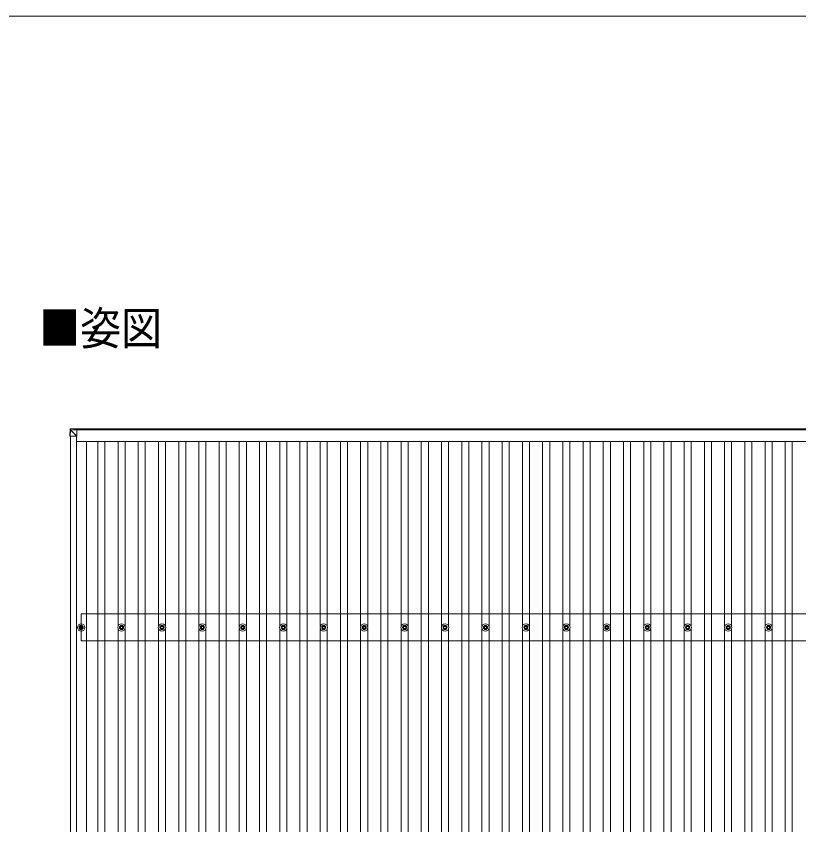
# Model space of a CAD drawing. Units: millimetres at full size, sheet at 1:50; details may follow other scales. Extents: x -14053 to 14053, y -9700 to 9700.
# Drawn here: x -8399 to -4528, y 5698 to 9700 of the extents above; entities that cross this region are included whole.
import ezdxf
from ezdxf.enums import TextEntityAlignment as Align

# ---------------------------------------------------------------- set-up
doc = ezdxf.new("R2010")
doc.units = ezdxf.units.MM
doc.header["$LTSCALE"] = 50
for name, color, linetype, lineweight in [('1-0', 4, 'Continuous', 9), ('1-1', 2, 'Continuous', 9), ('1-2', 134, 'Continuous', 9), ('1-3', 5, 'Continuous', 5), ('1-4', 6, 'Continuous', 9), ('F-0', 7, 'Continuous', 9)]:
    doc.layers.add(name, color=color, linetype=linetype, lineweight=lineweight)
doc.styles.add('ＭＳ ゴシック', font='')
doc.styles.get('ＭＳ ゴシック').set_extended_font_data('MS Gothic')

msp = doc.modelspace()

# ---------------------------------------------------------------- linework, layer by layer
at = {"layer": '1-1'}
for p, q in [((-8098.89, 7657.82), (-2056.68, 7657.82)), ((-2056.68, 7653.22), (-8098.89, 7653.22)), ((-8129.37, 1730.26), (-8129.37, 7621.64)), ((-8100.37, 1730.21), (-8100.37, 7621.59)), ((-8100.37, 7594.39), (-2054.37, 7594.39)), ((-2077.37, 6741.79), (-8077.37, 6741.79)), ((-8077.37, 6607.79), (-8077.37, 6741.79)), ((-2077.37, 6607.79), (-8077.37, 6607.79))]:
    msp.add_line(p, q, dxfattribs=at)
at = {"layer": '1-2'}
for p, q in [((-8050.87, 7594.39), (-8050.87, 1754.95)), ((-7994.87, 1754.95), (-7994.87, 7594.39)), ((-7959.87, 1754.95), (-7959.87, 7594.39)), ((-7894.87, 6679.97), (-7894.87, 7594.39)), ((-7859.87, 6679.97), (-7859.87, 7594.39)), ((-7794.87, 1754.95), (-7794.87, 7594.39)), ((-7794.87, 1754.95), (-7794.87, 7594.39)), ((-7759.87, 1754.95), (-7759.87, 7594.39)), ((-7759.87, 1754.95), (-7759.87, 7594.39)), ((-7694.87, 6679.97), (-7694.87, 7594.39)), ((-7694.87, 6679.97), (-7694.87, 7594.39)), ((-7659.87, 6679.97), (-7659.87, 7594.39)), ((-7659.87, 6679.97), (-7659.87, 7594.39)), ((-7594.87, 1754.95), (-7594.87, 7594.39)), ((-7594.87, 1754.95), (-7594.87, 7594.39)), ((-7559.87, 1754.95), (-7559.87, 7594.39)), ((-7559.87, 1754.95), (-7559.87, 7594.39)), ((-7494.87, 6679.97), (-7494.87, 7594.39)), ((-7494.87, 6679.97), (-7494.87, 7594.39)), ((-7459.87, 6679.97), (-7459.87, 7594.39)), ((-7459.87, 6679.97), (-7459.87, 7594.39)), ((-7394.87, 1754.95), (-7394.87, 7594.39)), ((-7394.87, 1754.95), (-7394.87, 7594.39)), ((-7394.87, 1754.95), (-7394.87, 7594.39)), ((-7359.87, 1754.95), (-7359.87, 7594.39)), ((-7359.87, 1754.95), (-7359.87, 7594.39)), ((-7359.87, 1754.95), (-7359.87, 7594.39)), ((-7294.87, 6679.97), (-7294.87, 7594.39)), ((-7294.87, 6679.97), (-7294.87, 7594.39)), ((-7294.87, 6679.97), (-7294.87, 7594.39)), ((-7259.87, 6679.97), (-7259.87, 7594.39)), ((-7259.87, 6679.97), (-7259.87, 7594.39)), ((-7259.87, 6679.97), (-7259.87, 7594.39)), ((-7194.87, 1754.95), (-7194.87, 7594.39)), ((-7194.87, 1754.95), (-7194.87, 7594.39)), ((-7159.87, 1754.95), (-7159.87, 7594.39)), ((-7159.87, 1754.95), (-7159.87, 7594.39)), ((-7094.87, 6679.97), (-7094.87, 7594.39)), ((-7094.87, 6679.97), (-7094.87, 7594.39)), ((-7059.87, 6679.97), (-7059.87, 7594.39)), ((-7059.87, 6679.97), (-7059.87, 7594.39)), ((-6994.87, 1754.95), (-6994.87, 7594.39)), ((-6959.87, 1754.95), (-6959.87, 7594.39)), ((-6894.87, 6679.97), (-6894.87, 7594.39)), ((-6859.87, 6679.97), (-6859.87, 7594.39)), ((-6794.87, 1754.95), (-6794.87, 7594.39)), ((-6759.87, 1754.95), (-6759.87, 7594.39)), ((-6759.87, 1754.95), (-6759.87, 7594.39)), ((-6759.87, 1754.95), (-6759.87, 7594.39)), ((-6694.87, 6679.97), (-6694.87, 7594.39)), ((-6694.87, 6679.97), (-6694.87, 7594.39)), ((-6694.87, 6679.97), (-6694.87, 7594.39)), ((-6659.87, 6679.97), (-6659.87, 7594.39)), ((-6659.87, 6679.97), (-6659.87, 7594.39)), ((-6659.87, 6679.97), (-6659.87, 7594.39)), ((-6594.87, 1754.95), (-6594.87, 7594.39)), ((-6594.87, 1754.95), (-6594.87, 7594.39)), ((-6559.87, 1754.95), (-6559.87, 7594.39)), ((-6559.87, 1754.95), (-6559.87, 7594.39)), ((-6494.87, 6679.97), (-6494.87, 7594.39)), ((-6494.87, 6679.97), (-6494.87, 7594.39)), ((-6459.87, 6679.97), (-6459.87, 7594.39)), ((-6459.87, 6679.97), (-6459.87, 7594.39)), ((-6394.87, 1754.95), (-6394.87, 7594.39)), ((-6359.87, 1754.95), (-6359.87, 7594.39)), ((-6294.87, 6679.97), (-6294.87, 7594.39)), ((-6259.87, 6679.97), (-6259.87, 7594.39)), ((-6194.87, 1754.95), (-6194.87, 7594.39)), ((-6159.87, 1754.95), (-6159.87, 7594.39)), ((-6094.87, 6679.97), (-6094.87, 7594.39)), ((-6059.87, 6679.97), (-6059.87, 7594.39)), ((-5994.87, 1754.95), (-5994.87, 7594.39)), ((-5959.87, 1754.95), (-5959.87, 7594.39)), ((-5894.87, 6679.97), (-5894.87, 7594.39)), ((-5859.87, 6679.97), (-5859.87, 7594.39)), ((-5794.87, 1754.95), (-5794.87, 7594.39)), ((-5759.87, 1754.95), (-5759.87, 7594.39)), ((-5694.87, 6679.97), (-5694.87, 7594.39)), ((-5659.87, 6679.97), (-5659.87, 7594.39)), ((-5594.87, 1754.95), (-5594.87, 7594.39)), ((-5559.87, 1754.95), (-5559.87, 7594.39)), ((-5494.87, 6679.97), (-5494.87, 7594.39)), ((-5459.87, 6679.97), (-5459.87, 7594.39)), ((-5394.87, 1754.95), (-5394.87, 7594.39)), ((-5359.87, 1754.95), (-5359.87, 7594.39)), ((-5294.87, 6679.97), (-5294.87, 7594.39)), ((-5259.87, 6679.97), (-5259.87, 7594.39)), ((-5194.87, 1754.95), (-5194.87, 7594.39)), ((-5159.87, 1754.95), (-5159.87, 7594.39)), ((-5094.87, 6679.97), (-5094.87, 7594.39)), ((-5059.87, 6679.97), (-5059.87, 7594.39)), ((-4994.87, 1754.95), (-4994.87, 7594.39)), ((-4959.87, 1754.95), (-4959.87, 7594.39)), ((-4894.87, 6679.97), (-4894.87, 7594.39)), ((-4859.87, 6679.97), (-4859.87, 7594.39)), ((-4794.87, 1754.95), (-4794.87, 7594.39)), ((-4759.87, 1754.95), (-4759.87, 7594.39)), ((-4694.87, 6679.97), (-4694.87, 7594.39)), ((-4659.87, 6679.97), (-4659.87, 7594.39)), ((-4594.87, 1754.95), (-4594.87, 7594.39)), ((-4559.87, 1754.95), (-4559.87, 7594.39)), ((-7894.87, 2679.97), (-7894.87, 6669.61)), ((-7859.87, 2679.97), (-7859.87, 6669.61)), ((-7694.87, 2679.97), (-7694.87, 6669.61)), ((-7694.87, 2679.97), (-7694.87, 6669.61)), ((-7659.87, 2679.97), (-7659.87, 6669.61)), ((-7659.87, 2679.97), (-7659.87, 6669.61)), ((-7494.87, 2679.97), (-7494.87, 6669.61)), ((-7494.87, 2679.97), (-7494.87, 6669.61)), ((-7459.87, 2679.97), (-7459.87, 6669.61)), ((-7459.87, 2679.97), (-7459.87, 6669.61)), ((-7294.87, 2679.97), (-7294.87, 6669.61)), ((-7294.87, 2679.97), (-7294.87, 6669.61)), ((-7294.87, 2679.97), (-7294.87, 6669.61)), ((-7259.87, 2679.97), (-7259.87, 6669.61)), ((-7259.87, 2679.97), (-7259.87, 6669.61)), ((-7259.87, 2679.97), (-7259.87, 6669.61)), ((-7094.87, 2679.97), (-7094.87, 6669.61)), ((-7094.87, 2679.97), (-7094.87, 6669.61)), ((-7059.87, 2679.97), (-7059.87, 6669.61)), ((-7059.87, 2679.97), (-7059.87, 6669.61)), ((-6894.87, 2679.97), (-6894.87, 6669.61)), ((-6859.87, 2679.97), (-6859.87, 6669.61)), ((-6694.87, 2679.97), (-6694.87, 6669.61)), ((-6694.87, 2679.97), (-6694.87, 6669.61)), ((-6694.87, 2679.97), (-6694.87, 6669.61)), ((-6659.87, 2679.97), (-6659.87, 6669.61)), ((-6659.87, 2679.97), (-6659.87, 6669.61)), ((-6659.87, 2679.97), (-6659.87, 6669.61)), ((-6494.87, 2679.97), (-6494.87, 6669.61)), ((-6494.87, 2679.97), (-6494.87, 6669.61)), ((-6459.87, 2679.97), (-6459.87, 6669.61)), ((-6459.87, 2679.97), (-6459.87, 6669.61)), ((-6294.87, 2679.97), (-6294.87, 6669.61)), ((-6259.87, 2679.97), (-6259.87, 6669.61)), ((-6094.87, 2679.97), (-6094.87, 6669.61)), ((-6059.87, 2679.97), (-6059.87, 6669.61)), ((-5894.87, 2679.97), (-5894.87, 6669.61)), ((-5859.87, 2679.97), (-5859.87, 6669.61)), ((-5694.87, 2679.97), (-5694.87, 6669.61)), ((-5659.87, 2679.97), (-5659.87, 6669.61)), ((-5494.87, 2679.97), (-5494.87, 6669.61)), ((-5459.87, 2679.97), (-5459.87, 6669.61)), ((-5294.87, 2679.97), (-5294.87, 6669.61)), ((-5259.87, 2679.97), (-5259.87, 6669.61)), ((-5094.87, 2679.97), (-5094.87, 6669.61)), ((-5059.87, 2679.97), (-5059.87, 6669.61)), ((-4894.87, 2679.97), (-4894.87, 6669.61)), ((-4859.87, 2679.97), (-4859.87, 6669.61)), ((-4694.87, 2679.97), (-4694.87, 6669.61)), ((-4659.87, 2679.97), (-4659.87, 6669.61))]:
    msp.add_line(p, q, dxfattribs=at)
at = {"layer": '1-3'}
for p, q in [((-8079.12, 6684.79), (-8079.12, 6680.37)), ((-8075.62, 6684.79), (-8075.62, 6680.37)), ((-7879.12, 6684.79), (-7879.12, 6680.37)), ((-7875.62, 6684.79), (-7875.62, 6680.37)), ((-7679.12, 6684.79), (-7679.12, 6680.37)), ((-7679.12, 6684.79), (-7679.12, 6680.37)), ((-7675.62, 6684.79), (-7675.62, 6680.37)), ((-7675.62, 6684.79), (-7675.62, 6680.37)), ((-7479.12, 6684.79), (-7479.12, 6680.37)), ((-7479.12, 6684.79), (-7479.12, 6680.37)), ((-7475.62, 6684.79), (-7475.62, 6680.37)), ((-7475.62, 6684.79), (-7475.62, 6680.37)), ((-7279.12, 6684.79), (-7279.12, 6680.37)), ((-7279.12, 6684.79), (-7279.12, 6680.37)), ((-7279.12, 6684.79), (-7279.12, 6680.37)), ((-7275.62, 6684.79), (-7275.62, 6680.37)), ((-7275.62, 6684.79), (-7275.62, 6680.37)), ((-7275.62, 6684.79), (-7275.62, 6680.37)), ((-7079.12, 6684.79), (-7079.12, 6680.37)), ((-7079.12, 6684.79), (-7079.12, 6680.37)), ((-7075.62, 6684.79), (-7075.62, 6680.37)), ((-7075.62, 6684.79), (-7075.62, 6680.37)), ((-6879.12, 6684.79), (-6879.12, 6680.37)), ((-6875.62, 6684.79), (-6875.62, 6680.37)), ((-6679.12, 6684.79), (-6679.12, 6680.37)), ((-6679.12, 6684.79), (-6679.12, 6680.37)), ((-6679.12, 6684.79), (-6679.12, 6680.37)), ((-6675.62, 6684.79), (-6675.62, 6680.37)), ((-6675.62, 6684.79), (-6675.62, 6680.37)), ((-6675.62, 6684.79), (-6675.62, 6680.37)), ((-6479.12, 6684.79), (-6479.12, 6680.37)), ((-6479.12, 6684.79), (-6479.12, 6680.37)), ((-6475.62, 6684.79), (-6475.62, 6680.37)), ((-6475.62, 6684.79), (-6475.62, 6680.37)), ((-6279.12, 6684.79), (-6279.12, 6680.37)), ((-6275.62, 6684.79), (-6275.62, 6680.37)), ((-6079.12, 6684.79), (-6079.12, 6680.37)), ((-6075.62, 6684.79), (-6075.62, 6680.37)), ((-5879.12, 6684.79), (-5879.12, 6680.37)), ((-5875.62, 6684.79), (-5875.62, 6680.37)), ((-5679.12, 6684.79), (-5679.12, 6680.37)), ((-5675.62, 6684.79), (-5675.62, 6680.37)), ((-5479.12, 6684.79), (-5479.12, 6680.37)), ((-5475.62, 6684.79), (-5475.62, 6680.37)), ((-5279.12, 6684.79), (-5279.12, 6680.37)), ((-5275.62, 6684.79), (-5275.62, 6680.37)), ((-5079.12, 6684.79), (-5079.12, 6680.37)), ((-5075.62, 6684.79), (-5075.62, 6680.37)), ((-4879.12, 6684.79), (-4879.12, 6680.37)), ((-4875.62, 6684.79), (-4875.62, 6680.37)), ((-4679.12, 6684.79), (-4679.12, 6680.37)), ((-4675.62, 6684.79), (-4675.62, 6680.37)), ((-8087.37, 6676.54), (-8082.95, 6676.54)), ((-8087.37, 6673.04), (-8082.95, 6673.04)), ((-8079.12, 6669.21), (-8079.12, 6664.79)), ((-8075.62, 6669.21), (-8075.62, 6664.79)), ((-8071.79, 6676.54), (-8067.37, 6676.54)), ((-8071.79, 6673.04), (-8067.37, 6673.04)), ((-7887.37, 6676.54), (-7882.95, 6676.54)), ((-7887.37, 6673.04), (-7882.95, 6673.04)), ((-7879.12, 6669.21), (-7879.12, 6664.79)), ((-7875.62, 6669.21), (-7875.62, 6664.79)), ((-7871.79, 6676.54), (-7867.37, 6676.54)), ((-7871.79, 6673.04), (-7867.37, 6673.04)), ((-7687.37, 6676.54), (-7682.95, 6676.54)), ((-7687.37, 6676.54), (-7682.95, 6676.54)), ((-7687.37, 6673.04), (-7682.95, 6673.04)), ((-7687.37, 6673.04), (-7682.95, 6673.04)), ((-7679.12, 6669.21), (-7679.12, 6664.79)), ((-7679.12, 6669.21), (-7679.12, 6664.79)), ((-7675.62, 6669.21), (-7675.62, 6664.79)), ((-7675.62, 6669.21), (-7675.62, 6664.79)), ((-7671.79, 6676.54), (-7667.37, 6676.54)), ((-7671.79, 6676.54), (-7667.37, 6676.54)), ((-7671.79, 6673.04), (-7667.37, 6673.04)), ((-7671.79, 6673.04), (-7667.37, 6673.04)), ((-7487.37, 6676.54), (-7482.95, 6676.54)), ((-7487.37, 6676.54), (-7482.95, 6676.54)), ((-7487.37, 6673.04), (-7482.95, 6673.04)), ((-7487.37, 6673.04), (-7482.95, 6673.04)), ((-7479.12, 6669.21), (-7479.12, 6664.79)), ((-7479.12, 6669.21), (-7479.12, 6664.79)), ((-7475.62, 6669.21), (-7475.62, 6664.79)), ((-7475.62, 6669.21), (-7475.62, 6664.79)), ((-7471.79, 6676.54), (-7467.37, 6676.54)), ((-7471.79, 6676.54), (-7467.37, 6676.54)), ((-7471.79, 6673.04), (-7467.37, 6673.04)), ((-7471.79, 6673.04), (-7467.37, 6673.04)), ((-7287.37, 6676.54), (-7282.95, 6676.54)), ((-7287.37, 6676.54), (-7282.95, 6676.54)), ((-7287.37, 6676.54), (-7282.95, 6676.54)), ((-7287.37, 6673.04), (-7282.95, 6673.04)), ((-7287.37, 6673.04), (-7282.95, 6673.04)), ((-7287.37, 6673.04), (-7282.95, 6673.04)), ((-7279.12, 6669.21), (-7279.12, 6664.79)), ((-7279.12, 6669.21), (-7279.12, 6664.79)), ((-7279.12, 6669.21), (-7279.12, 6664.79)), ((-7275.62, 6669.21), (-7275.62, 6664.79)), ((-7275.62, 6669.21), (-7275.62, 6664.79)), ((-7275.62, 6669.21), (-7275.62, 6664.79)), ((-7271.79, 6676.54), (-7267.37, 6676.54)), ((-7271.79, 6676.54), (-7267.37, 6676.54)), ((-7271.79, 6676.54), (-7267.37, 6676.54)), ((-7271.79, 6673.04), (-7267.37, 6673.04)), ((-7271.79, 6673.04), (-7267.37, 6673.04)), ((-7271.79, 6673.04), (-7267.37, 6673.04)), ((-7087.37, 6676.54), (-7082.95, 6676.54)), ((-7087.37, 6676.54), (-7082.95, 6676.54)), ((-7087.37, 6673.04), (-7082.95, 6673.04)), ((-7087.37, 6673.04), (-7082.95, 6673.04)), ((-7079.12, 6669.21), (-7079.12, 6664.79)), ((-7079.12, 6669.21), (-7079.12, 6664.79)), ((-7075.62, 6669.21), (-7075.62, 6664.79)), ((-7075.62, 6669.21), (-7075.62, 6664.79)), ((-7071.79, 6676.54), (-7067.37, 6676.54)), ((-7071.79, 6676.54), (-7067.37, 6676.54)), ((-7071.79, 6673.04), (-7067.37, 6673.04)), ((-7071.79, 6673.04), (-7067.37, 6673.04)), ((-6887.37, 6676.54), (-6882.95, 6676.54)), ((-6887.37, 6673.04), (-6882.95, 6673.04)), ((-6879.12, 6669.21), (-6879.12, 6664.79)), ((-6875.62, 6669.21), (-6875.62, 6664.79)), ((-6871.79, 6676.54), (-6867.37, 6676.54)), ((-6871.79, 6673.04), (-6867.37, 6673.04)), ((-6687.37, 6676.54), (-6682.95, 6676.54)), ((-6687.37, 6676.54), (-6682.95, 6676.54)), ((-6687.37, 6676.54), (-6682.95, 6676.54)), ((-6687.37, 6673.04), (-6682.95, 6673.04)), ((-6687.37, 6673.04), (-6682.95, 6673.04)), ((-6687.37, 6673.04), (-6682.95, 6673.04)), ((-6679.12, 6669.21), (-6679.12, 6664.79)), ((-6679.12, 6669.21), (-6679.12, 6664.79)), ((-6679.12, 6669.21), (-6679.12, 6664.79)), ((-6675.62, 6669.21), (-6675.62, 6664.79)), ((-6675.62, 6669.21), (-6675.62, 6664.79)), ((-6675.62, 6669.21), (-6675.62, 6664.79)), ((-6671.79, 6676.54), (-6667.37, 6676.54)), ((-6671.79, 6676.54), (-6667.37, 6676.54)), ((-6671.79, 6676.54), (-6667.37, 6676.54)), ((-6671.79, 6673.04), (-6667.37, 6673.04)), ((-6671.79, 6673.04), (-6667.37, 6673.04)), ((-6671.79, 6673.04), (-6667.37, 6673.04)), ((-6487.37, 6676.54), (-6482.95, 6676.54)), ((-6487.37, 6676.54), (-6482.95, 6676.54)), ((-6487.37, 6673.04), (-6482.95, 6673.04)), ((-6487.37, 6673.04), (-6482.95, 6673.04)), ((-6479.12, 6669.21), (-6479.12, 6664.79)), ((-6479.12, 6669.21), (-6479.12, 6664.79)), ((-6475.62, 6669.21), (-6475.62, 6664.79)), ((-6475.62, 6669.21), (-6475.62, 6664.79)), ((-6471.79, 6676.54), (-6467.37, 6676.54)), ((-6471.79, 6676.54), (-6467.37, 6676.54)), ((-6471.79, 6673.04), (-6467.37, 6673.04)), ((-6471.79, 6673.04), (-6467.37, 6673.04)), ((-6287.37, 6676.54), (-6282.95, 6676.54)), ((-6287.37, 6673.04), (-6282.95, 6673.04)), ((-6279.12, 6669.21), (-6279.12, 6664.79)), ((-6275.62, 6669.21), (-6275.62, 6664.79)), ((-6271.79, 6676.54), (-6267.37, 6676.54)), ((-6271.79, 6673.04), (-6267.37, 6673.04)), ((-6087.37, 6676.54), (-6082.95, 6676.54)), ((-6087.37, 6673.04), (-6082.95, 6673.04)), ((-6079.12, 6669.21), (-6079.12, 6664.79)), ((-6075.62, 6669.21), (-6075.62, 6664.79)), ((-6071.79, 6676.54), (-6067.37, 6676.54)), ((-6071.79, 6673.04), (-6067.37, 6673.04)), ((-5887.37, 6676.54), (-5882.95, 6676.54)), ((-5887.37, 6673.04), (-5882.95, 6673.04)), ((-5879.12, 6669.21), (-5879.12, 6664.79)), ((-5875.62, 6669.21), (-5875.62, 6664.79)), ((-5871.79, 6676.54), (-5867.37, 6676.54)), ((-5871.79, 6673.04), (-5867.37, 6673.04)), ((-5687.37, 6676.54), (-5682.95, 6676.54)), ((-5687.37, 6673.04), (-5682.95, 6673.04)), ((-5679.12, 6669.21), (-5679.12, 6664.79)), ((-5675.62, 6669.21), (-5675.62, 6664.79)), ((-5671.79, 6676.54), (-5667.37, 6676.54)), ((-5671.79, 6673.04), (-5667.37, 6673.04)), ((-5487.37, 6676.54), (-5482.95, 6676.54)), ((-5487.37, 6673.04), (-5482.95, 6673.04)), ((-5479.12, 6669.21), (-5479.12, 6664.79)), ((-5475.62, 6669.21), (-5475.62, 6664.79)), ((-5471.79, 6676.54), (-5467.37, 6676.54)), ((-5471.79, 6673.04), (-5467.37, 6673.04)), ((-5287.37, 6676.54), (-5282.95, 6676.54)), ((-5287.37, 6673.04), (-5282.95, 6673.04)), ((-5279.12, 6669.21), (-5279.12, 6664.79)), ((-5275.62, 6669.21), (-5275.62, 6664.79)), ((-5271.79, 6676.54), (-5267.37, 6676.54)), ((-5271.79, 6673.04), (-5267.37, 6673.04)), ((-5087.37, 6676.54), (-5082.95, 6676.54)), ((-5087.37, 6673.04), (-5082.95, 6673.04)), ((-5079.12, 6669.21), (-5079.12, 6664.79)), ((-5075.62, 6669.21), (-5075.62, 6664.79)), ((-5071.79, 6676.54), (-5067.37, 6676.54)), ((-5071.79, 6673.04), (-5067.37, 6673.04)), ((-4887.37, 6676.54), (-4882.95, 6676.54)), ((-4887.37, 6673.04), (-4882.95, 6673.04)), ((-4879.12, 6669.21), (-4879.12, 6664.79)), ((-4875.62, 6669.21), (-4875.62, 6664.79)), ((-4871.79, 6676.54), (-4867.37, 6676.54)), ((-4871.79, 6673.04), (-4867.37, 6673.04)), ((-4687.37, 6676.54), (-4682.95, 6676.54)), ((-4687.37, 6673.04), (-4682.95, 6673.04)), ((-4679.12, 6669.21), (-4679.12, 6664.79)), ((-4675.62, 6669.21), (-4675.62, 6664.79)), ((-4671.79, 6676.54), (-4667.37, 6676.54)), ((-4671.79, 6673.04), (-4667.37, 6673.04))]:
    msp.add_line(p, q, dxfattribs=at)
for centre, radius in [((-8077.37, 6674.79), 18.25), ((-8077.37, 6674.79), 10.15), ((-7877.37, 6674.79), 18.25), ((-7877.37, 6674.79), 10.15), ((-7677.37, 6674.79), 18.25), ((-7677.37, 6674.79), 18.25), ((-7677.37, 6674.79), 10.15), ((-7677.37, 6674.79), 10.15), ((-7477.37, 6674.79), 18.25), ((-7477.37, 6674.79), 18.25), ((-7477.37, 6674.79), 10.15), ((-7477.37, 6674.79), 10.15), ((-7277.37, 6674.79), 18.25), ((-7277.37, 6674.79), 18.25), ((-7277.37, 6674.79), 18.25), ((-7277.37, 6674.79), 10.15), ((-7277.37, 6674.79), 10.15), ((-7277.37, 6674.79), 10.15), ((-7077.37, 6674.79), 18.25), ((-7077.37, 6674.79), 18.25), ((-7077.37, 6674.79), 10.15), ((-7077.37, 6674.79), 10.15), ((-6877.37, 6674.79), 18.25), ((-6877.37, 6674.79), 10.15), ((-6677.37, 6674.79), 18.25), ((-6677.37, 6674.79), 18.25), ((-6677.37, 6674.79), 18.25), ((-6677.37, 6674.79), 10.15), ((-6677.37, 6674.79), 10.15), ((-6677.37, 6674.79), 10.15), ((-6477.37, 6674.79), 18.25), ((-6477.37, 6674.79), 18.25), ((-6477.37, 6674.79), 10.15), ((-6477.37, 6674.79), 10.15), ((-6277.37, 6674.79), 18.25), ((-6277.37, 6674.79), 10.15), ((-6077.37, 6674.79), 18.25), ((-6077.37, 6674.79), 10.15), ((-5877.37, 6674.79), 18.25), ((-5877.37, 6674.79), 10.15), ((-5677.37, 6674.79), 18.25), ((-5677.37, 6674.79), 10.15), ((-5477.37, 6674.79), 18.25), ((-5477.37, 6674.79), 10.15), ((-5277.37, 6674.79), 18.25), ((-5277.37, 6674.79), 10.15), ((-5077.37, 6674.79), 18.25), ((-5077.37, 6674.79), 10.15), ((-4877.37, 6674.79), 18.25), ((-4877.37, 6674.79), 10.15), ((-4677.37, 6674.79), 18.25), ((-4677.37, 6674.79), 10.15), ((-8077.37, 6674.79), 5.85), ((-8077.37, 6674.79), 5.25), ((-7877.37, 6674.79), 5.85), ((-7877.37, 6674.79), 5.25), ((-7677.37, 6674.79), 5.85), ((-7677.37, 6674.79), 5.85), ((-7677.37, 6674.79), 5.25), ((-7677.37, 6674.79), 5.25), ((-7477.37, 6674.79), 5.85), ((-7477.37, 6674.79), 5.85), ((-7477.37, 6674.79), 5.25), ((-7477.37, 6674.79), 5.25), ((-7277.37, 6674.79), 5.85), ((-7277.37, 6674.79), 5.85), ((-7277.37, 6674.79), 5.85), ((-7277.37, 6674.79), 5.25), ((-7277.37, 6674.79), 5.25), ((-7277.37, 6674.79), 5.25), ((-7077.37, 6674.79), 5.85), ((-7077.37, 6674.79), 5.85), ((-7077.37, 6674.79), 5.25), ((-7077.37, 6674.79), 5.25), ((-6877.37, 6674.79), 5.85), ((-6877.37, 6674.79), 5.25), ((-6677.37, 6674.79), 5.85), ((-6677.37, 6674.79), 5.85), ((-6677.37, 6674.79), 5.85), ((-6677.37, 6674.79), 5.25), ((-6677.37, 6674.79), 5.25), ((-6677.37, 6674.79), 5.25), ((-6477.37, 6674.79), 5.85), ((-6477.37, 6674.79), 5.85), ((-6477.37, 6674.79), 5.25), ((-6477.37, 6674.79), 5.25), ((-6277.37, 6674.79), 5.85), ((-6277.37, 6674.79), 5.25), ((-6077.37, 6674.79), 5.85), ((-6077.37, 6674.79), 5.25), ((-5877.37, 6674.79), 5.85), ((-5877.37, 6674.79), 5.25), ((-5677.37, 6674.79), 5.85), ((-5677.37, 6674.79), 5.25), ((-5477.37, 6674.79), 5.85), ((-5477.37, 6674.79), 5.25), ((-5277.37, 6674.79), 5.85), ((-5277.37, 6674.79), 5.25), ((-5077.37, 6674.79), 5.85), ((-5077.37, 6674.79), 5.25), ((-4877.37, 6674.79), 5.85), ((-4877.37, 6674.79), 5.25), ((-4677.37, 6674.79), 5.85), ((-4677.37, 6674.79), 5.25)]:
    msp.add_circle(centre, radius, dxfattribs=at)
at = {"layer": '1-4'}
for p, q in [((-8133.19, 7621.06), (-8131.33, 7651.59)), ((-8131.33, 7651.59), (-8131.33, 7656.35)), ((-8129.43, 7651.4), (-8131.3, 7620.99)), ((-8098.89, 7660.15), (-8129.45, 7658.22)), ((-8098.89, 7660.15), (-8129.45, 7658.22)), ((-8129.45, 7658.22), (-8129.45, 7658.22)), ((-8129.45, 7658.22), (-8129.45, 7653.47)), ((-8129.45, 7653.47), (-8098.89, 7655.34)), ((-8129.34, 7651.41), (-8129.43, 7651.4)), ((-8098.89, 7653.37), (-8129.38, 7651.5)), ((-8098.89, 7621.59), (-8129.34, 7652.06)), ((-8098.89, 7660.15), (-8098.89, 7655.34)), ((-8098.89, 7655.34), (-8098.89, 7653.37)), ((-8098.89, 7654.02), (-8098.89, 7621.59)), ((-8131.3, 7621.64), (-8098.89, 7621.59))]:
    msp.add_line(p, q, dxfattribs=at)
msp.add_lwpolyline([(-8131.33, 7656.35), (-8133.19, 7625.87), (-8133.19, 7621.06)], dxfattribs=at)
for centre, radius, start, end in [((-8129.33, 7651.47), 2, 93.48408, 176.48407), ((-8129.1, 7664.32), 12.92, 260.08679, 268.52577), ((-8119.07, 7652.52), 10.42, 174.80664, 186.16183)]:
    msp.add_arc(centre, radius, start, end, dxfattribs=at)
for centre, major_axis, ratio, start_param, end_param in [((-8129.33, 7656.23), (-1.92, -0.56), 0.998105, 4.4898734, 5.9384966), ((-8129.33, 7651.47), (-0.12, 2), 0.02656, 0.0332981, 1.5518323), ((-8093.32, 7653.61), (-36.07, -2.1), 0.055348, 0.0000815, 0.0491486), ((-8131.19, 7621.06), (-2, 0), 0.033268, 0.0000002, 1.5185344)]:
    msp.add_ellipse(centre, major_axis=major_axis, ratio=ratio, start_param=start_param, end_param=end_param, dxfattribs=at)
at = {"layer": 'F-0', "color": 5, "lineweight": 5}
msp.add_line((-14053.43, 9700), (13346.57, 9700), dxfattribs=at)

# ---------------------------------------------------------------- texts
at = {"layer": '1-0', "color": 7, "style": 'ＭＳ ゴシック', "width": 0.9}
msp.add_text('■姿図', height=165, dxfattribs=at).set_placement((-8285.04, 8023.55), align=Align.BOTTOM_LEFT)

doc.saveas('drawing.dxf')
